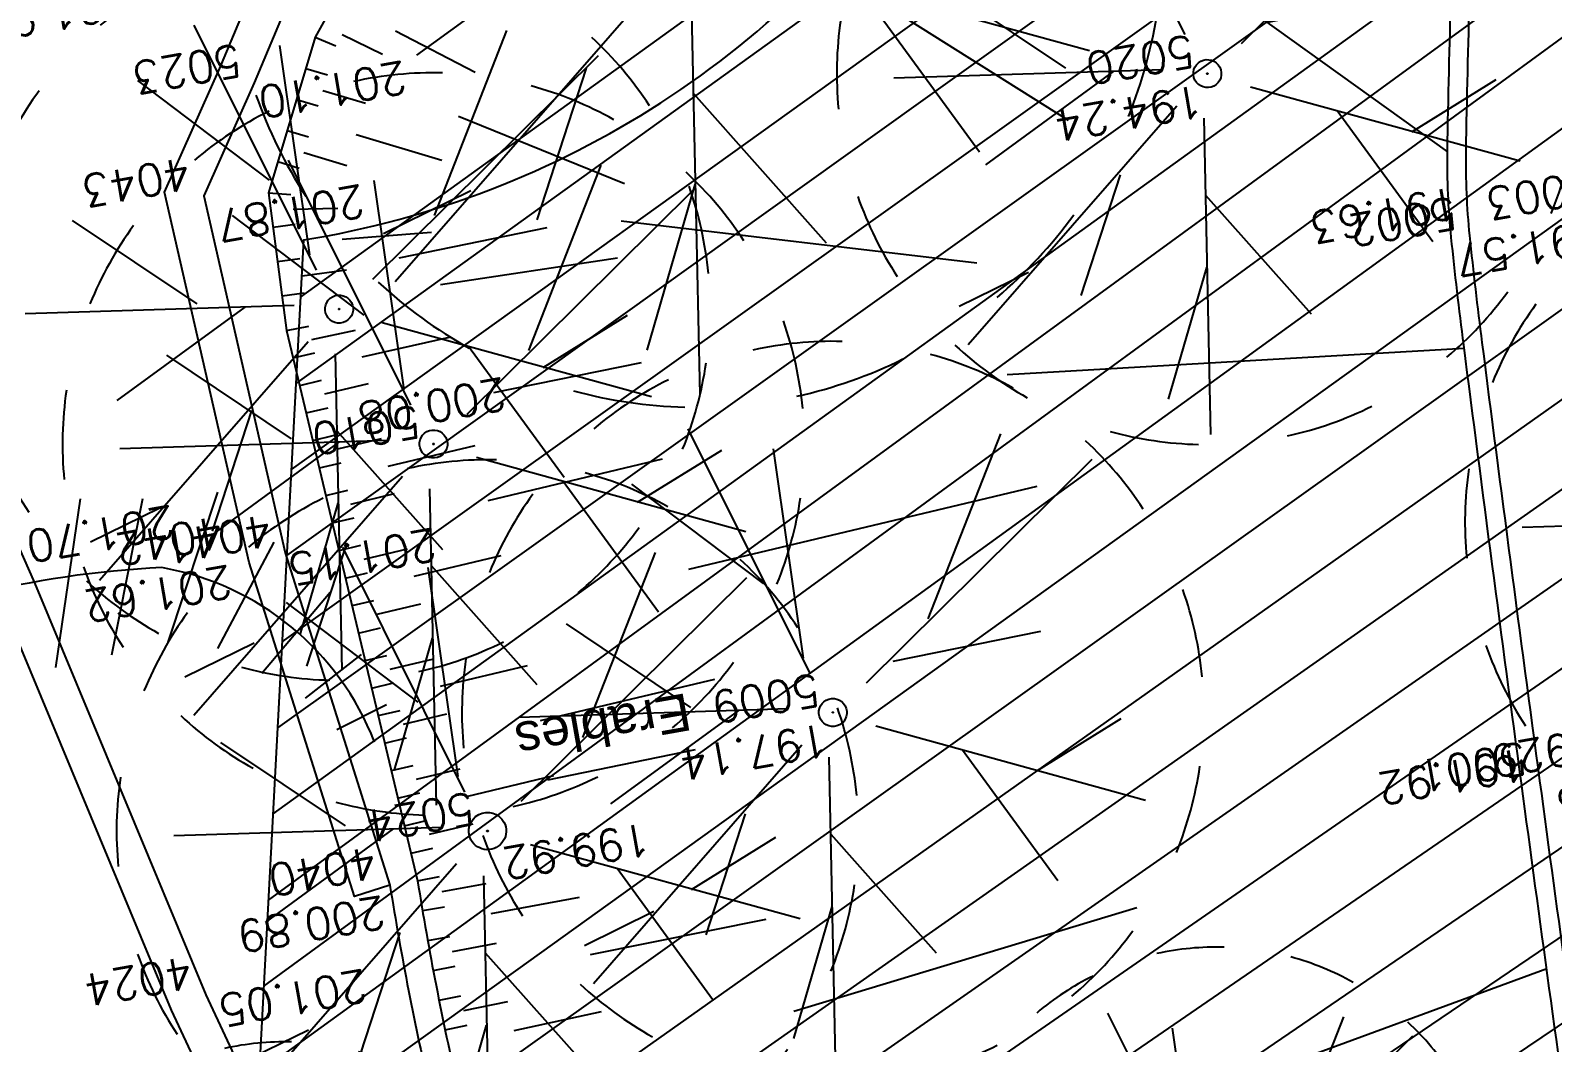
# Model space of a CAD drawing. Extents: x 0 to 613264, y -387505 to 675.
# Drawn here: x 471701 to 488015, y -287579 to -276737 of the extents above; entities that cross this region are included whole.
import ezdxf
from ezdxf.enums import TextEntityAlignment as Align
from ezdxf.lldxf.tags import DXFTag

# ---------------------------------------------------------------- set-up
doc = ezdxf.new("R2010")
doc.units = 0
for name, color, linetype in [('Fond topo - CLO_MUR', 252, 'Continuous'), ('Fond topo - ESPACE_BOISE', 252, 'Continuous'), ('Fond topo - TAL', 252, 'Continuous'), ('Fond topo - TAL_HAC', 252, 'Continuous'), ('Fond topo - VEG', 252, 'Continuous'), ('Fond topo - VEG_TXT_ESSENCE', 252, 'Continuous'), ('Fond topo - Z_500', 252, 'Continuous'), ('prlm-VRD', 2, 'Continuous'), ('SA - béton balayé', 252, 'Continuous'), ('SA - EBC', 252, 'Continuous')]:
    doc.layers.add(name, color=color, linetype=linetype)
for name, color, linetype, plot in [('Fond topo - N', 252, 'Continuous', False), ('Fond topo - NCACHE', 252, 'Continuous', False), ('Fond topo - ZCACHE', 252, 'Continuous', False)]:
    doc.layers.add(name, color=color, linetype=linetype, plot=plot)
doc.layers.add('Fond topo - P', color=252, linetype='Continuous', lineweight=50)
doc.layers.add('Fond topo - VOI', color=252, linetype='Continuous', lineweight=25)
doc.styles.add('2000_ARIAL', font='arial.ttf', dxfattribs={"height": 0.400000006})
doc.styles.add('SIMPLEX', font='simplex_.ttf', dxfattribs={"height": 1.25})
tags = doc.linetypes.add('L1', pattern=[1.0000000298023224, 0.6000000238418579, -0.4000000059604645]).pattern_tags.tags
tags[6:7] = [DXFTag(74, 4), DXFTag(75, 0), DXFTag(340, '0'), DXFTag(46, 0.0), DXFTag(50, 0.0), DXFTag(44, 0.0), DXFTag(45, 0.0)]
tags[4:5] = [DXFTag(74, 4), DXFTag(75, 0), DXFTag(340, '0'), DXFTag(46, 0.0), DXFTag(50, 0.0), DXFTag(44, 0.0), DXFTag(45, 0.0)]
tags = doc.linetypes.add('L16', pattern=[0.37500001490116125, 0.300000011920929, -0.07500000298023224]).pattern_tags.tags
tags[6:7] = [DXFTag(74, 4), DXFTag(75, 0), DXFTag(340, '0'), DXFTag(46, 0.0), DXFTag(50, 0.0), DXFTag(44, 0.0), DXFTag(45, 0.0)]
tags[4:5] = [DXFTag(74, 4), DXFTag(75, 0), DXFTag(340, '0'), DXFTag(46, 0.0), DXFTag(50, 0.0), DXFTag(44, 0.0), DXFTag(45, 0.0)]
tags = doc.linetypes.add('L8', pattern=[0.22500000894069674, 0.1500000059604645, -0.07500000298023224]).pattern_tags.tags
tags[6:7] = [DXFTag(74, 4), DXFTag(75, 0), DXFTag(340, '0'), DXFTag(46, 0.0), DXFTag(50, 0.0), DXFTag(44, 0.0), DXFTag(45, 0.0)]
tags[4:5] = [DXFTag(74, 4), DXFTag(75, 0), DXFTag(340, '0'), DXFTag(46, 0.0), DXFTag(50, 0.0), DXFTag(44, 0.0), DXFTag(45, 0.0)]

# ---------------------------------------------------------------- blocks, each defined once
blk = doc.blocks.new('PTOPO')
at = {"layer": 'Fond topo - NCACHE', "style": 'SIMPLEX'}
blk.add_attdef('MAT', text='', height=0.34, dxfattribs=at).set_placement((0.09999999986030161, -0.09999999962747097), align=Align.TOP_LEFT)
at = {"layer": 'Fond topo - ZCACHE', "style": 'SIMPLEX'}
blk.add_attdef('ALT', (0.09999999986030161, 0.09999999962747097), '', height=0.34, dxfattribs=at)
blk = doc.blocks.new('RESINEUX')
at = {"ltscale": 2}
for p, q in [((-0.134167203, -0.231132037), (-0.034170639, -0.301129632)), ((-0.144166859, -0.271130662), (-0.054169952, -0.341128257)), ((-0.154166515, -0.311129288), (-0.074169264, -0.3911265390000001)), ((-0.174165828, -0.341128257), (-0.124167546, -0.411125851)), ((-0.204164797, -0.36112757), (-0.174165828, -0.431125164)), ((-0.234163766, -0.381126882), (-0.22416411, -0.431125164)), ((-0.264162735, -0.3911265390000001), (-0.264162735, -0.431125164))]:
    blk.add_line(p, q, dxfattribs=at)
for centre, major_axis, ratio, start_param, end_param in [((-0.744748968, -0.046828497), (-0.4953887950000001, 0.4953887950000001), 0.9999999999996526, 3.509030027783859, 3.906773112117224), ((-0.265161906, -0.212133051), (-0.141416496, 0.141416496), 0.9999999999999891, 2.259520706035595, 3.289317319450373)]:
    blk.add_ellipse(centre, major_axis=major_axis, ratio=ratio, start_param=start_param, end_param=end_param, dxfattribs=at)
blk = doc.blocks.new('VEG12')
at = {"ltscale": 2}
for p, q in [((0.01815258799999997, 0.057406781), (0.100441039, 0.47293725)), ((0.05749608, 0.253444298), (0.145517598, 0.414706841)), ((0.037902722, 0.15845596), (-0.06593155700000003, 0.344147082)), ((-0.158788295, 0.086017079), (-0.245985314, 0.284587218)), ((0.04981112299999996, 0.033821695), (0.391570728, 0.285894318)), ((0.143890955, 0.107467204), (0.230033352, 0.253971609)), ((0.2917471699999999, 0.208620217), (0.392372872, 0.233301274)), ((-0.05229389700000003, 0.02983962500000001), (-0.383643778, 0.204631851)), ((-0.25001839, 0.135126714), (-0.3755999820000001, 0.091127132)), ((0.122915307, -0.02992704099999999), (0.317230371, 0.05540147100000001)), ((-0.05265807700000003, -0.029192154), (-0.412380265, -0.256628677)), ((0.057557527, -0.01766878999999999), (0.411943876, -0.08413611500000001)), ((-0.09359106700000003, -0.049762263), (-0.2956446150000001, -0.04653133200000001)), ((0.184132294, -0.04763066399999999), (0.323120213, -0.192805613)), ((0.01825986499999999, -0.057372749), (0.107637982, -0.4128258760000001)), ((0.02259491799999996, -0.07955337300000001), (0.001649748999999978, -0.36183712)), ((-0.151821475, -0.09483882200000002), (-0.2999525240000001, -0.315936062)), ((0.05371548199999998, -0.188497704), (0.197263789, -0.356749422))]:
    blk.add_line(p, q, dxfattribs=at)
for start, end in [(90, 103.8461539085843), (62.30769199853572, 76.15384597947835), (117.6923078993823, 131.5384619204946), (34.61538499867542, 48.46153799321151), (145.3846149358338, 159.2307690506909), (6.923076979206323, 20.76923090842763), (173.0769230068974, 186.9230769931026), (339.2307689837768, 353.0769230207937), (200.7692310571047, 214.6153850641662), (311.5384620067885, 325.3846150013246), (228.4615380795054, 242.3076921006177), (283.8461540205217, 297.6923080014643), (256.1538460914157, 270)]:
    blk.add_arc((0, 0), 0.496982058, start, end, dxfattribs=at)
blk = doc.blocks.new('VEG14')
at = {"ltscale": 2, "flags": 128}
for points in [[(0.5, 0, -1), (-0.5, 0, -1)], [(0.016, 0, -1), (-0.016, 0, -1)]]:
    blk.add_lwpolyline(points, format="xyb", close=True, dxfattribs=at)
blk = doc.blocks.new('VEG14A')
at = {"ltscale": 2, "flags": 128}
for points in [[(0.5, 0, -1), (-0.5, 0, -1)], [(0.016, 0, -1), (-0.016, 0, -1)]]:
    blk.add_lwpolyline(points, format="xyb", close=True, dxfattribs=at)
blk = doc.blocks.new('VEG12A')
at = {"ltscale": 2}
for p, q in [((0.01815258799999997, 0.057406781), (0.100441039, 0.47293725)), ((0.05749608, 0.253444298), (0.145517598, 0.414706841)), ((0.037902722, 0.15845596), (-0.06593155700000003, 0.344147082)), ((0.04981112299999996, 0.033821695), (0.391570728, 0.285894318)), ((-0.158788295, 0.086017079), (-0.245985314, 0.284587218)), ((0.143890955, 0.107467204), (0.230033352, 0.253971609)), ((0.2917471699999999, 0.208620217), (0.392372872, 0.233301274)), ((-0.05229389700000003, 0.02983962500000001), (-0.383643778, 0.204631851)), ((-0.25001839, 0.135126714), (-0.3755999820000001, 0.091127132)), ((0.122915307, -0.02992704099999999), (0.317230371, 0.05540147100000001)), ((0.057557527, -0.01766878999999999), (0.411943876, -0.08413611500000001)), ((-0.05265807700000003, -0.029192154), (-0.412380265, -0.256628677)), ((-0.09359106700000003, -0.049762263), (-0.2956446150000001, -0.04653133200000001)), ((0.01825986499999999, -0.057372749), (0.107637982, -0.4128258760000001)), ((0.184132294, -0.04763066399999999), (0.323120213, -0.192805613)), ((0.02259491799999996, -0.07955337300000001), (0.001649748999999978, -0.36183712)), ((-0.151821475, -0.09483882200000002), (-0.2999525240000001, -0.315936062)), ((0.05371548199999998, -0.188497704), (0.197263789, -0.356749422))]:
    blk.add_line(p, q, dxfattribs=at)
for start, end in [(90, 103.8461539085843), (62.30769199853572, 76.15384597947835), (117.6923078993823, 131.5384619204946), (34.61538499867542, 48.46153799321151), (145.3846149358338, 159.2307690506909), (6.923076979206323, 20.76923090842763), (173.0769230068974, 186.9230769931026), (339.2307689837768, 353.0769230207937), (200.7692310571047, 214.6153850641662), (311.5384620067885, 325.3846150013246), (228.4615380795054, 242.3076921006177), (283.8461540205217, 297.6923080014643), (256.1538460914157, 270)]:
    blk.add_arc((0, 0), 0.496982058, start, end, dxfattribs=at)
blk = doc.blocks.new('A$C1F970F0F')
at = {"layer": 'SA - béton balayé'}
h = blk.add_hatch(dxfattribs=at)
h.set_pattern_fill('BETON_BALAYE', color=256, scale=49.99999999999999, angle=-10.72360141139323, style=0, pattern_type=2)
h.set_pattern_definition([(349.2763985886067, (-277130161.1279894, -473864756.7787022), (117.3825536141096, 28.65896207176165), [749.9999999999999, -99.99999999999999, 250, -49.99999999999999]), (349.2763985886067, (-277130091.1375459, -473864744.5890418), (-36.75306622226226, 74.64222748057564), [150, -16.5, 299.9999999999999, -37.49999999999999]), (349.2763985886067, (-277130128.6565508, -473864719.6726964), (261.6928111209335, -15.46358973923611), [399.9999999999999, -69.99999999999999, 200, -49.99999999999999])])
edge = h.paths.add_edge_path()
edge.add_line((-3029.358420432381, 2725.663300409979), (-3176.503412120477, 2699.68824411886))
edge.add_line((-3176.503412120477, 2699.68824411886), (-3197.938926788104, 2817.762816654752))
edge.add_line((-3197.938926788104, 2817.762816654752), (-2585.414526747907, 2927.205998263748))
edge.add_line((-2585.414526747906, 2927.205998263748), (-2578.826355698741, 2888.03185968563))
edge.add_line((-2578.826355698741, 2888.03185968563), (-1904.134724859205, 2936.930201529326))
edge.add_line((-1904.134724859205, 2936.930201529326), (-556.7846852388789, 3176.476094804919))
edge.add_arc((-574.2892230096678, 3274.932131851878), 100.0000003678063, 280.0812987824421, 378.0302388281741)
edge.add_arc((1605.009413828708, 4000.887508871435), 2197.033974330638, 193.9407361550014, 198.4415558139132, ccw=False)
edge.add_line((-527.3118890800722, 3471.582166447442), (-688.4548001430187, 4457.417421807394))
edge.add_arc((-1789.293175567613, 4303.567778650573), 1111.537152553589, 7.955943186170549, 45.96465422619263)
edge.add_arc((19.33927830369248, 6251.945001042874), 1547.302139566071, 192.879059078743, 227.9674271135737, ccw=False)
edge.add_line((-1489.03695480859, 5907.060889278498), (-1560.044395075191, 6307.792480241876))
edge.add_line((-1560.044395075191, 6307.792480241875), (-1284.318385454477, 6356.528171834126))
edge.add_line((-1284.318385454477, 6356.528171834125), (-1215.319194815332, 5966.159823136683))
edge.add_arc((19.3392790080029, 6251.94500138343), 1267.302140410601, 193.0326782619799, 228.1653141634967)
edge.add_arc((-1789.293174348239, 4303.567779083163), 1391.537151259583, 7.955943178051314, 46.18746477798038, ccw=False)
edge.add_line((-411.1498586048565, 4496.172671736105), (-275.2797675438888, 3639.964293068523))
edge.add_arc((3153.449018752114, 4499.098145884332), 3534.726590138055, 194.066934089328, 205.9179933813439)
edge.add_arc((1360.60453142281, 3627.843744498979), 1541.393806160593, 205.917993299705, 223.4935397732298)
edge.add_arc((5328.644473156121, 7392.522830198402), 7011.142392459067, 223.4935397712739, 227.6166324867172)
edge.add_line((602.5175779411827, 2213.735113210599), (898.3231051051232, 2004.633868360899))
edge.add_line((898.3231051051231, 2004.633868360899), (847.6940603821262, 1728.843869632567))
edge.add_arc((1998.283496401869, 4025.384621252822), 2568.648569604794, 204.8031901930446, 243.3886814322684, ccw=False)
edge.add_arc((-512.7503180231788, 2859.286821588871), 199.9999996293523, 26.27723080957601, 100.08129874951)
edge.add_line((-547.7593932520969, 3056.198894580915), (-1889.254979973833, 2817.69386697183))
edge.add_line((-1889.254979973833, 2817.69386697183), (-1913.538162964921, 2815.933940840666))
edge.add_line((-1913.538162964921, 2815.933940840666), (-2036.659527240996, 1231.702232686619))
edge.add_line((-2036.659527240996, 1231.702232686619), (-2036.482519291774, 133.7400379066587))
edge.add_arc((-1936.482520511362, 133.7561594007732), 100.0000000799253, 180.0092369357546, 270.0092369145096)
edge.add_line((-1936.466399054336, 33.7561606747783), (-1436.448871649034, 33.83677102289278))
edge.add_line((-1436.448871649034, 33.83677102289275), (-1436.428442326689, -86.1632271734652))
edge.add_line((-1436.42844232669, -86.1632271734652), (-1936.447053287466, -86.24383772407744))
edge.add_arc((-1936.482520706155, 133.7561592480878), 219.9999998311147, 180.0092368832574, 270.00923697005237, ccw=False)
edge.add_line((-2156.482517686297, 133.7206921626651), (-2156.660235340263, 1236.084975973609))
edge.add_line((-2156.660235340263, 1236.084975973609), (-2034.581792946551, 2807.161291871891))
edge.add_line((-2034.581792946552, 2807.16129187189), (-3029.358420432381, 2725.663300409979))
at = {"layer": 'SA - EBC'}
h = blk.add_hatch(dxfattribs=at)
h.set_pattern_fill('_USER', color=256, scale=74.99999999999999, angle=-325.7236014113932, style=0, pattern_type=0)
h.set_pattern_definition([(34.27639858860678, (-277130161.1279894, -473864756.7787022), (-42.238928459823, 61.97477650275113), [])])
edge = h.paths.add_edge_path()
edge.add_line((5801.470568619522, -3162.013069131843), (4083.559282644929, -3271.123614088357))
edge.add_line((4083.559282644929, -3271.123614088356), (4014.481307725509, -3717.332461968055))
edge.add_line((4014.48130772551, -3717.332461968055), (3135.517961824245, -3810.19300101904))
edge.add_line((3135.517961824245, -3810.19300101904), (2274.245008604417, -3693.648081323564))
edge.add_line((2274.245008604417, -3693.648081323564), (1554.636776175834, -3420.099318784944))
edge.add_arc((2508.775769578408, -2315.674454232369), 1459.498372788833, 157.1868533427094, 229.1754823893534, ccw=False)
edge.add_arc((1966.013830892235, -2087.371785851423), 870.6752834691503, 94.3015183869224, 157.1868533106914, ccw=False)
edge.add_line((1900.708697991695, -1219.149067345796), (2859.239020416566, -1223.495634912559))
edge.add_arc((3100.860739749298, 1265.329539486049), 2500.526305395239, 264.4549516394795, 302.9422754293212)
edge.add_arc((4209.331858878893, -445.3369775435177), 462.1229708170858, 302.9422754305585, 376.8336969250394)
edge.add_arc((2214.122706379954, -1049.006753214115), 2546.655714682971, 16.8336969158998, 38.14703645440247)
edge.add_arc((3041.32627014761, -399.2990096244524), 1494.806919462396, 38.14703657403813, 72.97328584086019)
edge.add_line((3479.031970107599, 1029.988031775616), (2182.437305702805, 1414.38613606858))
edge.add_line((2182.437305702805, 1414.38613606858), (1056.590900019184, 1822.819186472099))
edge.add_arc((1766.412018482452, 3779.442320525911), 2081.398594438606, 212.7495497786225, 250.0603089288685, ccw=False)
edge.add_line((15.86575126143373, 2653.472571668582), (-104.0907319930869, 3091.26353710603))
edge.add_line((-104.0907319930869, 3091.26353710603), (-169.6986146466322, 3639.54836895815))
edge.add_line((-169.6986146466322, 3639.548368958149), (-35.58090533515337, 6158.014854826562))
edge.add_arc((-194.3533792400212, 7143.826589584332), 998.5156357593988, 279.1493507374978, 373.962283499627)
edge.add_arc((2392.201579171132, 7786.918955579627), 1666.786287877102, 172.6269749467245, 193.9622835974407, ccw=False)
edge.add_arc((-45.50651600643437, 8102.354993671941), 791.2455775503726, -7.373025019439765, 16.43829965925021)
edge.add_line((713.3969204091394, 8326.263765657093), (486.7428317772967, 9142.81155059313))
edge.add_line((486.7428317772967, 9142.811550593131), (1338.845530021721, 9564.23852196786))
edge.add_line((1338.845530021721, 9564.23852196786), (1632.623584095551, 8945.24637913095))
edge.add_line((1632.623584095551, 8945.246379130947), (1394.029444699765, 8829.874494032001))
edge.add_line((1394.029444699765, 8829.874494032001), (1731.997733793977, 8131.230781666551))
edge.add_arc((1233.216649704336, 7889.945865525577), 554.0766919865823, -19.640967550384175, 25.815335324856676, ccw=False)
edge.add_line((1755.055695752756, 7703.706797235046), (1558.214479468655, 6807.520788570679))
edge.add_line((1558.214479468655, 6807.52078857068), (1570.021725572625, 6609.158708993335))
edge.add_line((1570.021725572625, 6609.158708993335), (1852.913141606868, 5734.125706863067))
edge.add_line((1852.913141606869, 5734.125706863067), (2726.748207475315, 4020.986816292172))
edge.add_line((2726.748207475315, 4020.986816292172), (3802.352916265851, 4004.947770972833))
edge.add_arc((8355.58168857983, 5950.706307988518), 4951.552134169374, 203.138762427905, 230.8301436200186)
edge.add_arc((13583.66465597079, 12367.85935474512), 13228.79229856088, 230.8301435441083, 233.1638398044412)
edge.add_line((5652.622255943647, 1780.153648245416), (4998.697813068342, 1820.441475819727))
edge.add_line((4998.697813068342, 1820.441475819727), (4863.841220233488, 767.0816613875431))
edge.add_line((4863.841220233488, 767.0816613875434), (5595.355488733695, 631.185878681516))
edge.add_line((5595.355488733695, 631.1858786815158), (5852.747939948536, -2020.707044821664))
edge.add_line((5852.747939948536, -2020.707044821665), (5881.394298709887, -2966.563612924887))
edge.add_line((5881.394298709887, -2966.563612924887), (5801.470568619523, -3162.013069131842))
at = {"layer": 'Fond topo - CLO_MUR', "ltscale": 2, "flags": 128}
for points in [[(519.1394249430053, 7870.65566873581), (719.2318304536994, 7574.472732733214), (822.4824991698953, 7421.637915772496), (500.4160095933172, 7239.963820554039), (384.3169772687958, 7074.850401696899), (188.4308500548716, 6810.802551008756), (0.5798629199462084, 6539.066643808767), (-88.58026027055757, 6326.214509946725), (-142.7078490926474, 6205.097443695904), (-55.41878287176155, 5822.905741660599), (56.86273404000667, 5466.869533712125), (18.71478529120554, 5454.838988762215), (-94.05395660041108, 5812.420150183839), (-184.6789873738051, 6209.218240743221), (-125.2918926080458, 6342.104091646322), (-34.69961089330423, 6558.375220360288), (155.9076240411105, 6834.098178715247), (351.8887674293962, 7098.274107906256), (474.2308859751139, 7272.26630274395), (763.6296702608437, 7435.512911793719), (685.2580226707453, 7551.52103603315), (485.1656171253927, 7847.703971852735)], [(-688.20508743189, 5850.138352108768), (-691.4535677911376, 5890.006226114148), (-379.5816348449639, 5915.417910477425), (-323.9772998255364, 5790.54464333697), (-140.5935424261472, 5349.27891640096), (-94.7991120469784, 5251.662534762557), (-10.20946892287373, 5105.797471281964), (-44.81196145344734, 5085.730894297443)]]:
    blk.add_lwpolyline(points, dxfattribs=at)
at = {"layer": 'Fond topo - CLO_MUR', "linetype": 'L16', "ltscale": 2, "flags": 128}
blk.add_lwpolyline([(-44.81196145344734, 5085.730894297443), (-130.273811009218, 5233.099976792846), (-177.1870564085223, 5333.101248500644), (-360.7222042432363, 5774.731257656324), (-404.5901758065577, 5873.247622005242), (-688.2050875233956, 5850.138352126098)], dxfattribs=at)
at = {"layer": 'Fond topo - ESPACE_BOISE', "linetype": 'L1', "ltscale": 2, "flags": 128}
blk.add_lwpolyline([(5801.470568619522, -3162.013069131843), (4083.559282644929, -3271.123614088356), (4014.48130772551, -3717.332461968055), (3135.517961824245, -3810.19300101904), (2274.245008604417, -3693.648081323564), (1554.636776175834, -3420.099318784944, -0.3248648439675891), (1163.447808694293, -1749.787382690587, -0.2814891279475962), (1900.708697991695, -1219.149067345796), (2859.239020416566, -1223.495634912559, 0.1695292870025676), (4460.631470672048, -833.159289007697, 0.3340686001642133), (4651.652558133293, -311.5085830883972, 0.09326601102169153), (4216.884593398947, 524.0158635944096, 0.153138720952933), (3479.031970107599, 1029.988031775616), (2182.437305702805, 1414.38613606858), (1056.590900019184, 1822.819186472099, -0.1642525569996709), (15.86575126143373, 2653.472571668582), (-104.0907319930869, 3091.26353710603), (-169.6986146466322, 3639.548368958149), (-35.58090533515337, 6158.014854826562, 0.4390366150430304), (774.660880078399, 7384.751557306568, -0.09336270405047195), (739.1967976091219, 8000.81547627212, 0.104271961321091), (713.3969204091394, 8326.263765657093), (486.7428317772967, 9142.811550593131), (1338.845530021721, 9564.23852196786), (1632.623584095551, 8945.246379130947), (1394.029444699765, 8829.874494032001), (1731.997733793977, 8131.23078166655, -0.2009829630843761), (1755.055695752756, 7703.706797235046), (1558.214479468655, 6807.52078857068), (1570.021725572625, 6609.158708993335), (1852.913141606869, 5734.125706863067), (2726.748207475315, 4020.986816292172), (3802.352916265851, 4004.947770972833, 0.121417881002313), (5228.074839294609, 2111.882341611708, 0.01018302282179253), (5652.622255943647, 1780.153648245416), (4998.697813068342, 1820.441475819727), (4863.841220233488, 767.0816613875434), (5595.355488733695, 631.1858786815158), (5852.747939948536, -2020.707044821665), (5881.394298709887, -2966.563612924887)], format="xyb", close=True, dxfattribs=at)
at = {"layer": 'Fond topo - TAL', "ltscale": 2, "flags": 128}
blk.add_lwpolyline([(154.5266645080367, 6696.18938446092), (-23.15330993292173, 6375.071069854245), (-73.29631093279454, 6208.62959467591), (-53.8234796356885, 6061.146759386321), (86.4888479495869, 5471.591119861134, 0.01722442098464425), (129.97991843764, 5248.447707122207, 0.04305158201332675), (156.6962692329145, 5165.89328581306, 0.001177569187106519), (288.7262051695561, 4854.818806213309, 0.002427729877448871), (353.7652923847066, 4704.601868587385, 0.001967021161989692), (549.0907941365347, 4264.129026357991, 0.009053492578674051), (593.1904405228829, 4170.316842733927, 0.02150890567281686), (636.5964601363955, 4090.965983886839, 0.003755858169683042), (915.1790338134194, 3637.676007459706, 0.006031040945216099), (1083.48216712083, 3375.471667268685, 0.00802460262229775), (1215.230051965082, 3182.380892527764, 0.04845863212810597), (1353.845161281849, 3021.647899063959, 0.03430654887041581), (1587.218203759953, 2827.571393603016, 0.02760387584933579), (1841.004476506138, 2664.922660125497, 0.04574181501611826), (2003.903305584298, 2591.524969362378, 0.003041655342484329), (2128.066175749572, 2549.574265137623, 0.0008412878209468677), (2579.291929444297, 2401.013402857036, 0.002454288222013147), (2685.599562577863, 2366.787815405855, 0.01966671475607495), (2978.214498647599, 2337.569878244019)], format="xyb", dxfattribs=at)
at = {"layer": 'Fond topo - TAL', "linetype": 'L8', "ltscale": 2, "flags": 128}
blk.add_lwpolyline([(3095.782607199828, 2385.585303046955, 0.2025701717713174), (3062.928562418754, 2428.211306367457, -0.007879161599459306), (2857.803467410294, 2566.268508164295, -0.01612499363821745), (2760.575440600426, 2638.720483728613, -0.005612050926987784), (2357.461271401177, 2967.296817088869, -0.02310981944406066), (2262.98048469697, 3053.793995152751, -0.02656853736084773), (2121.606081146174, 3211.721960668646, -0.03868213141289542), (2038.45437682572, 3333.343527862226, -0.007175392863421301), (1963.013500548578, 3468.842593592141, -0.004924543901637316), (1858.109154729277, 3668.478834636397, -0.003633774980151405), (1725.411288200116, 3931.858539373142, -0.005756497948632509), (1644.66149301996, 4099.913051201009, -0.02086462232268653), (1548.002817935727, 4331.961080216465, -0.01528835115206335), (1439.664852180741, 4656.282704507437, -0.00998661920293276), (1370.416238611539, 4904.713335883505, -0.02421681069612429), (1348.592634374304, 5010.498408480193, -0.004068535753421325), (1329.870118341899, 5137.04332846393, -0.00117186381131355), (1269.618313142295, 5576.012034803227, -0.001529534022618814), (1207.758708859682, 6045.509424564135, -0.006277708336209411), (1194.419927550409, 6160.595131915282, -0.0295487888980973), (1190.357233869101, 6253.392064706427, -0.007897956095757505), (1200.907519814881, 6592.264625065231, -0.009534636861174617), (1219.619672052993, 6875.423149991743, -0.02633710465156826), (1230.412077270945, 6953.292803315764)], format="xyb", dxfattribs=at)
at = {"layer": 'Fond topo - TAL_HAC', "ltscale": 2}
for p, q in [((458.8410761559865, 6490.800912072081), (783.8148709905385, 6286.232994940066)), ((904.9863152631299, 6457.070990815752), (1190.394101174988, 6252.549969324466)), ((62.92265138511061, 6382.05923008136), (148.1277594058666, 6337.831528728492)), ((-23.15330993292173, 6375.071069854245), (-1.038523630255213, 6365.747110026049)), ((5.807269137422736, 6377.979280221974), (48.9828292278803, 6357.006178124256)), ((-33.1819101624294, 6341.782774937916), (-10.20209589822912, 6334.85975968794)), ((-15.21639601298307, 6318.215612229775), (30.74323241836441, 6304.36958184299)), ((-43.21051030043145, 6308.494480004258), (-20.23069615061331, 6301.571464775942)), ((130.3808242689149, 6290.610377527964), (308.2753660659496, 6218.377891895364)), ((-53.2391104904209, 6275.206184796082), (-30.25929628861536, 6268.283169842285)), ((20.71463228036259, 6271.081286909332), (112.6338890917573, 6243.389226240264)), ((-35.27359645535671, 6251.639022109604), (10.68603203352563, 6237.792991901497)), ((-63.26771074280509, 6241.917889884086), (-40.28789647860481, 6234.99487463411)), ((-73.29631093279454, 6208.62959467591), (-49.37436201076275, 6206.695593003414)), ((-47.0044833623474, 6190.798021372979), (0.9801526799103613, 6192.012396054653)), ((-68.42810309118863, 6171.758885945018), (-44.63460446160366, 6174.900450073909)), ((304.5491440412031, 6178.540129288936), (685.8758434834468, 6133.307969327733)), ((5.617428579736952, 6158.944955557829), (101.3233810617444, 6166.452995676701)), ((-63.55989528424129, 6134.888177031115), (-39.76639665465632, 6138.029741160006)), ((110.9665812714221, 6110.091707098083), (300.8229219713917, 6138.702367070192)), ((-37.33229277960641, 6119.594386803225), (10.25470434785257, 6125.877514991162)), ((-58.69168747729418, 6098.017468117212), (-34.89818884770898, 6101.159032246102)), ((-53.8234796356885, 6061.146759386321), (-30.22188369888249, 6065.501603582884)), ((-26.84093985867457, 6051.363648745803), (20.12390422923409, 6061.278456643893)), ((26.94153360855648, 6032.700455571299), (120.6097814582233, 6053.730418523796)), ((-46.807863223185, 6031.668977441682), (-23.45999609264368, 6037.225694017557)), ((718.2579170474125, 6013.859224773829), (1208.19407351293, 6042.205126968262)), ((-39.79224691951686, 6002.191195422866), (-16.4443796801404, 6007.747912072918)), ((-12.93657156019117, 5993.009020832579), (33.75916278685008, 6004.122454062838)), ((-32.77663048413683, 5972.713413473894), (-9.42876328496618, 5978.270130036773)), ((-25.76101408896261, 5943.235631437749), (-2.413146958421294, 5948.792348013624)), ((1.094661190639044, 5934.053457052136), (47.7903956174041, 5945.166890077722)), ((54.80601192107247, 5915.689108058906), (148.1974806602202, 5937.915974131739)), ((162.2287134685853, 5878.960410529976), (349.0116506896923, 5923.414142819136)), ((-18.74539778529424, 5913.757849418934), (4.602469454081984, 5919.314566068986)), ((-11.72978137279097, 5884.280067474294), (11.61808575775035, 5889.83678405017)), ((377.0741161913527, 5805.503015258249), (750.6399907548716, 5894.41048047711)), ((15.12589405585163, 5875.097893250031), (61.82162836823431, 5886.211326297278)), ((-4.714164954740454, 5854.802285433817), (18.63370215292457, 5860.359002014025)), ((2.301451348927912, 5825.324503415001), (25.64931858830437, 5830.881220065053)), ((29.15712677202328, 5816.142329286577), (75.8528610899532, 5827.255762237985)), ((82.86847750245659, 5797.777980293346), (176.2599461847569, 5820.00484656652)), ((9.317067704584133, 5795.846721670703), (32.66493489197251, 5801.403438046237)), ((16.33268409975813, 5766.368939634558), (39.68055133913458, 5771.925656284609)), ((43.18835949374215, 5757.186765227283), (89.88409386297224, 5768.300198074189)), ((23.34830053513792, 5736.891157685587), (46.69616760814426, 5742.447874082783)), ((30.36391683880629, 5707.413375666771), (53.71178407818263, 5712.970092316823)), ((57.21959220991403, 5698.231201263828), (103.9153264654492, 5709.344634511417)), ((110.9309429923348, 5679.866852545116), (204.3224115658002, 5702.093718744113)), ((37.3795332339804, 5677.935593630626), (60.72740047335674, 5683.492310280678)), ((218.3536443166304, 5643.13815496367), (405.1365815897252, 5687.591887527348)), ((44.39514968114224, 5648.457811868999), (67.74301677702499, 5654.014528261862)), ((71.25082504046793, 5639.275637278712), (117.9465592960033, 5650.389070526299)), ((51.41076598481061, 5618.980029850183), (74.75863322418695, 5624.536746500235)), ((58.42638242019041, 5589.502247901211), (81.77424960757924, 5595.058964276746)), ((85.28205775663957, 5580.320073315257), (131.9777921265573, 5591.433506541183)), ((138.9934084302256, 5561.955724522368), (232.384877090337, 5584.182591178896)), ((65.44199881536463, 5560.024465865066), (88.78986596323512, 5565.581182532447)), ((72.45761511903288, 5530.546683846251), (95.80548235840934, 5536.103400496302)), ((99.31329053034631, 5521.364509530482), (146.0090248205402, 5532.477942961082)), ((79.47323155441268, 5501.068901897279), (102.8210986620776, 5506.625618477487)), ((86.4888479495869, 5471.591119861134), (110.0300463299978, 5476.261449424386)), ((112.7258738626717, 5459.904774426053), (159.9342556737687, 5468.586288519753)), ((165.515510370569, 5436.614977322712), (259.9254826768531, 5454.01489452855)), ((91.75913160844016, 5439.537763272991), (115.4217014008927, 5443.548099331884)), ((489.684097697659, 5331.850358003123), (857.2844853554809, 5442.872675292631)), ((271.8588567963507, 5392.718814545032), (460.1371736312723, 5430.338960738067)), ((97.34460983075269, 5407.537825906906), (120.9665663525634, 5411.780840354724)), ((123.8951816402728, 5395.925264423827), (171.0967649529871, 5404.643666147332)), ((103.2447414698967, 5375.594406954648), (126.8237969002461, 5380.069688972119)), ((936.7013024861053, 5245.471079888873), (1296.861425616757, 5377.530449292046)), ((109.4589552719068, 5343.710600788252), (132.9928257818963, 5348.417716714605)), ((136.232940592374, 5332.622852909006), (183.2537866362225, 5342.268579858452)), ((189.944948048403, 5311.206713798932), (283.7922309331773, 5331.422734653021)), ((115.9866492710186, 5311.889494894371), (139.4730554257281, 5316.827989099074))]:
    blk.add_line(p, q, dxfattribs=at)
at = {"layer": 'Fond topo - VOI', "linetype": 'L16', "ltscale": 2, "flags": 128}
blk.add_lwpolyline([(56.86273404000667, 5466.869533712125, 0.01722442130375293), (100.7490957892572, 5241.697965665058, 0.04305158241120926), (129.0531697791089, 5154.237426918125, 0.001177569187763674), (261.1383144067263, 4843.032870582231, 0.002427729493112618), (326.2931529755457, 4692.548588717941, 0.001967020956825959), (521.7143402869494, 4251.859969264527, 0.009053493585175633), (566.2761374997808, 4157.064661844938, 0.02150890483590385), (610.9202550321957, 4075.450427662592, 0.003755857879048691), (889.7388132796558, 3621.776473779397, 0.006031040761159129), (1058.432869866898, 3358.963102764782, 0.008024603406108846), (1190.723453779874, 3165.076943838002, 0.04845863152505209), (1333.12735334017, 2999.950607903149, 0.03430654925623074), (1569.661950786684, 2803.244906391133, 0.02760387630777388), (1826.234968976132, 2638.810179415927, 0.04574181495738096), (1994.127830099467, 2563.162316615725, 0.003041655411540011), (2118.636492087664, 2521.094780365128, 0.0008412879643141841), (2569.95813666258, 2372.502347187572, 0.002454288050361413), (2676.546111865867, 2338.186503763289, 0.001190149676915431), (2896.85720450872, 2269.025802803667, 0.2729859319538775), (3085.813253685456, 2299.397294490318, 0.5229621065076793), (3073.34446760256, 2445.294900231599, -0.00786055030879591), (2869.230622651343, 2582.682530549924, -0.01612499385767952), (2773.036716856073, 2654.363904177509, -0.005612051181520921), (2370.270541471567, 2982.65658904875, -0.02310981858493283), (2277.152658593871, 3067.906028562828, -0.02656853706870258), (2137.194908309708, 3224.251464528256, -0.03868213082134395), (2055.787146643901, 3343.322260046691, -0.007175393436975411), (1980.62549295001, 3478.319814973278, -0.004924544095459816), (1875.904400606205, 3677.607318775999, -0.003633774744343019), (1743.337332500545, 3940.727413854674, -0.005756498423518589), (1662.78697956522, 4108.366851243539, -0.02086462172059421), (1566.769855111369, 4338.874712779702, -0.01528835093536459), (1458.819309716361, 4662.036551636573, -0.009986619233383176), (1389.785193736479, 4909.697668854853, -0.02421681082814337), (1368.352793964908, 5013.586465003814, -0.004068535890819898), (1349.677914238661, 5139.809412170728, -0.001171863945288602), (1289.438857186837, 5578.685241930464, -0.00152953393264567), (1227.595236878256, 6048.061317698067, -0.006277708744472327), (1214.314274635904, 6162.648167620609, -0.02954878833963652), (1210.354884519365, 6253.085519557625, -0.007897955815137008), (1220.885509931378, 6591.326589082498, -0.009534637172886556), (1239.547369758186, 6873.72407204614, -0.03049426633253396), (1252.434107135826, 6961.345490526273, -0.01959706265007154), (1271.710791750347, 7038.058871881049, -0.007385007286054106), (1333.748061266518, 7238.506499872628, -0.00703834365838784), (1410.346328429002, 7462.873897527673, -0.02475780953821647), (1436.145647660488, 7525.181389840833, -0.03116737178628414), (1471.634894757119, 7589.471303993479, 0.01624541013141497), (1543.319578909271, 7710.6426178109, 0.01140558707328078), (1607.813491966961, 7834.851061375523, 0.007490832612850338), (1698.790012244002, 8027.532514171119, 0.04894958720658051), (1711.858641002832, 8065.895651161012, 0.0172000170103988), (1734.285776140107, 8178.786629708202)], format="xyb", dxfattribs=at)
at = {"layer": 'Fond topo - P', "ltscale": 2}
ref = blk.add_blockref('PTOPO', (-394.1574578862151, 6368.035730590207), dxfattribs=dict(at, xscale=99.99999999999994, yscale=99.99999999999994, zscale=99.99999999999994, rotation=190.0656205306617))
ref.add_attrib('MAT', '4044', dxfattribs={"layer": 'Fond topo - N', "color": 0, "ltscale": 2, "height": 33.99999999999999, "rotation": 190.0656204987762, "style": 'SIMPLEX'}).set_placement((-405.7512997527731, 6376.134053157554), align=Align.TOP_LEFT)
ref.add_attrib('ALT', '201.93', (-224.9862375210857, 6430.767521164154), dxfattribs={"layer": 'Fond topo - Z_500', "color": 0, "ltscale": 2, "height": 33.99999999999999, "rotation": 190.0656204987762, "style": 'SIMPLEX'})
ref = blk.add_blockref('PTOPO', (-88.58026027055757, 6326.214509946725), dxfattribs=dict(at, xscale=99.99999999999994, yscale=99.99999999999994, zscale=99.99999999999994, rotation=190.0656205306617))
ref.add_attrib('MAT', '5023', dxfattribs={"layer": 'Fond topo - N', "color": 0, "ltscale": 2, "height": 33.99999999999999, "rotation": 190.0656204987762, "style": 'SIMPLEX'}).set_placement((-100.1741021197865, 6334.312832605578), align=Align.TOP_LEFT)
ref.add_attrib('ALT', '201.10', (71.56795938162759, 6349.508019893882), dxfattribs={"layer": 'Fond topo - Z_500', "color": 0, "ltscale": 2, "height": 33.99999999999999, "rotation": 190.0656204987762, "style": 'SIMPLEX'})
ref = blk.add_blockref('PTOPO', (932.9460435267113, 6336.154816744514), dxfattribs=dict(at, xscale=99.99999999999994, yscale=99.99999999999994, zscale=99.99999999999994, rotation=190.0656205306617))
ref.add_attrib('MAT', '5020', dxfattribs={"layer": 'Fond topo - N', "color": 0, "ltscale": 2, "height": 33.99999999999999, "rotation": 190.0656204987762, "style": 'SIMPLEX'}).set_placement((921.3522016774823, 6344.253139403368), align=Align.TOP_LEFT)
ref.add_attrib('ALT', '194.24', (924.8477207633553, 6324.560974843985), dxfattribs={"layer": 'Fond topo - Z_500', "color": 0, "ltscale": 2, "height": 33.99999999999999, "rotation": 190.0656204987762, "style": 'SIMPLEX'})
ref = blk.add_blockref('PTOPO', (-142.7078490926474, 6205.097443695904), dxfattribs=dict(at, xscale=99.99999999999994, yscale=99.99999999999994, zscale=99.99999999999994, rotation=190.0656205306617))
ref.add_attrib('MAT', '4043', dxfattribs={"layer": 'Fond topo - N', "color": 0, "ltscale": 2, "height": 33.99999999999999, "rotation": 190.0656204987762, "style": 'SIMPLEX'}).set_placement((-154.3016909245471, 6213.195766446263), align=Align.TOP_LEFT)
ref.add_attrib('ALT', '201.87', (26.39912036133001, 6217.187222270823), dxfattribs={"layer": 'Fond topo - Z_500', "color": 0, "ltscale": 2, "height": 33.99999999999999, "rotation": 190.0656204987762, "style": 'SIMPLEX'})
ref = blk.add_blockref('PTOPO', (1362.246532409173, 6191.474222837789), dxfattribs=dict(at, xscale=99.99999999999994, yscale=99.99999999999994, zscale=99.99999999999994, rotation=190.0656205306617))
ref.add_attrib('MAT', '5003', dxfattribs={"layer": 'Fond topo - N', "color": 0, "ltscale": 2, "height": 33.99999999999999, "rotation": 190.0656204987762, "style": 'SIMPLEX'}).set_placement((1350.652690559944, 6199.572545496642), align=Align.TOP_LEFT)
ref.add_attrib('ALT', '191.57', (1354.148209668693, 6179.880380932927), dxfattribs={"layer": 'Fond topo - Z_500', "color": 0, "ltscale": 2, "height": 33.99999999999999, "rotation": 190.0656204987762, "style": 'SIMPLEX'})
ref = blk.add_blockref('PTOPO', (1214.314274635904, 6162.648167620609), dxfattribs=dict(at, xscale=99.99999999999994, yscale=99.99999999999994, zscale=99.99999999999994, rotation=190.0656205306617))
ref.add_attrib('MAT', '5002', dxfattribs={"layer": 'Fond topo - N', "color": 0, "ltscale": 2, "height": 33.99999999999999, "rotation": 190.0656204987762, "style": 'SIMPLEX'}).set_placement((1202.720432804004, 6170.746490370968), align=Align.TOP_LEFT)
ref.add_attrib('ALT', '191.63', (1199.022373968089, 6215.274090442702), dxfattribs={"layer": 'Fond topo - Z_500', "color": 0, "ltscale": 2, "height": 33.99999999999999, "rotation": 190.0656204987762, "style": 'SIMPLEX'})
ref = blk.add_blockref('PTOPO', (103.5129825261378, 5939.437474943971), dxfattribs=dict(at, xscale=99.99999999999994, yscale=99.99999999999994, zscale=99.99999999999994, rotation=190.0656205306617))
ref.add_attrib('MAT', '5010', dxfattribs={"layer": 'Fond topo - N', "color": 0, "ltscale": 2, "height": 33.99999999999999, "rotation": 190.0656204987762, "style": 'SIMPLEX'}).set_placement((91.9191406942382, 5947.53579769433), align=Align.TOP_LEFT)
ref.add_attrib('ALT', '200.08', (178.1488091848471, 6010.430681435156), dxfattribs={"layer": 'Fond topo - Z_500', "color": 0, "ltscale": 2, "height": 33.99999999999999, "rotation": 190.0656204987762, "style": 'SIMPLEX'})
ref = blk.add_blockref('PTOPO', (-323.9772998255364, 5790.54464333697), dxfattribs=dict(at, xscale=99.99999999999994, yscale=99.99999999999994, zscale=99.99999999999994, rotation=190.0656205306617))
ref.add_attrib('MAT', '4023', dxfattribs={"layer": 'Fond topo - N', "color": 0, "ltscale": 2, "height": 33.99999999999999, "rotation": 190.0656204987762, "style": 'SIMPLEX'}).set_placement((-335.5711416345598, 5798.642966082995), align=Align.TOP_LEFT)
ref.add_attrib('ALT', '201.70', (-177.2236856293241, 5873.551982441025), dxfattribs={"layer": 'Fond topo - Z_500', "color": 0, "ltscale": 2, "height": 33.99999999999999, "rotation": 190.0656204987762, "style": 'SIMPLEX'})
ref = blk.add_blockref('PTOPO', (-107.4909292517577, 5820.937300314019), dxfattribs=dict(at, xscale=99.99999999999994, yscale=99.99999999999994, zscale=99.99999999999994, rotation=190.0656205306617))
ref.add_attrib('MAT', '4042', dxfattribs={"layer": 'Fond topo - N', "color": 0, "ltscale": 2, "height": 33.99999999999999, "rotation": 190.0656204987762, "style": 'SIMPLEX'}).set_placement((-119.0847710836574, 5829.035623064377), align=Align.TOP_LEFT)
ref.add_attrib('ALT', '201.62', (-115.5892519977847, 5809.343458504995), dxfattribs={"layer": 'Fond topo - Z_500', "color": 0, "ltscale": 2, "height": 33.99999999999999, "rotation": 190.0656204987762, "style": 'SIMPLEX'})
ref = blk.add_blockref('PTOPO', (-55.41878287176155, 5822.905741660599), dxfattribs=dict(at, xscale=99.99999999999994, yscale=99.99999999999994, zscale=99.99999999999994, rotation=190.0656205306617))
ref.add_attrib('MAT', '4041', dxfattribs={"layer": 'Fond topo - N', "color": 0, "ltscale": 2, "height": 33.99999999999999, "rotation": 190.0656204987762, "style": 'SIMPLEX'}).set_placement((-67.01262475564886, 5831.00406413644), align=Align.TOP_LEFT)
ref.add_attrib('ALT', '201.15', (103.5623252406098, 5848.983115874807), dxfattribs={"layer": 'Fond topo - Z_500', "color": 0, "ltscale": 2, "height": 33.99999999999999, "rotation": 190.0656204987762, "style": 'SIMPLEX'})
ref = blk.add_blockref('PTOPO', (531.5883961701198, 5651.806988873016), dxfattribs=dict(at, xscale=99.99999999999994, yscale=99.99999999999994, zscale=99.99999999999994, rotation=190.0656205306617))
ref.add_attrib('MAT', '5009', dxfattribs={"layer": 'Fond topo - N', "color": 0, "ltscale": 2, "height": 33.99999999999999, "rotation": 190.0656204987762, "style": 'SIMPLEX'}).set_placement((519.9945543035617, 5659.905311440364), align=Align.TOP_LEFT)
ref.add_attrib('ALT', '197.14', (523.4900734469696, 5640.213147059661), dxfattribs={"layer": 'Fond topo - Z_500', "color": 0, "ltscale": 2, "height": 33.99999999999999, "rotation": 190.0656204987762, "style": 'SIMPLEX'})
ref = blk.add_blockref('PTOPO', (1365.817096932419, 5593.696084873213), dxfattribs=dict(at, xscale=99.99999999999994, yscale=99.99999999999994, zscale=99.99999999999994, rotation=190.0656205306617))
ref.add_attrib('MAT', '4929', dxfattribs={"layer": 'Fond topo - N', "color": 0, "ltscale": 2, "height": 33.99999999999999, "rotation": 190.0656204987762, "style": 'SIMPLEX'}).set_placement((1354.223255100519, 5601.794407623573), align=Align.TOP_LEFT)
ref.add_attrib('ALT', '191.78', (1463.022489303266, 5596.093996238243), dxfattribs={"layer": 'Fond topo - Z_500', "color": 0, "ltscale": 2, "height": 33.99999999999999, "rotation": 190.0656204987762, "style": 'SIMPLEX'})
ref = blk.add_blockref('PTOPO', (1289.438857186837, 5578.685241930464), dxfattribs=dict(at, xscale=99.99999999999994, yscale=99.99999999999994, zscale=99.99999999999994, rotation=190.0656205306617))
ref.add_attrib('MAT', '5001', dxfattribs={"layer": 'Fond topo - N', "color": 0, "ltscale": 2, "height": 33.99999999999999, "rotation": 190.0656204987762, "style": 'SIMPLEX'}).set_placement((1277.845015377814, 5586.78356467649), align=Align.TOP_LEFT)
ref.add_attrib('ALT', '191.92', (1271.103598970467, 5613.822675515112), dxfattribs={"layer": 'Fond topo - Z_500', "color": 0, "ltscale": 2, "height": 33.99999999999999, "rotation": 190.0656204987762, "style": 'SIMPLEX'})
ref = blk.add_blockref('PTOPO', (161.4259081064189, 5524.843566682898), dxfattribs=dict(at, xscale=99.99999999999994, yscale=99.99999999999994, zscale=99.99999999999994, rotation=190.0656205306617))
ref.add_attrib('MAT', '5024', dxfattribs={"layer": 'Fond topo - N', "color": 0, "ltscale": 2, "height": 33.99999999999999, "rotation": 190.0656204987762, "style": 'SIMPLEX'}).set_placement((149.8320662745193, 5532.941889433257), align=Align.TOP_LEFT)
ref.add_attrib('ALT', '199.92', (332.8051469303059, 5533.876473293773), dxfattribs={"layer": 'Fond topo - Z_500', "color": 0, "ltscale": 2, "height": 33.99999999999999, "rotation": 190.0656204987762, "style": 'SIMPLEX'})
ref = blk.add_blockref('PTOPO', (56.86273404000667, 5466.869533712125), dxfattribs=dict(at, xscale=99.99999999999994, yscale=99.99999999999994, zscale=99.99999999999994, rotation=190.0656205306617))
ref.add_attrib('MAT', '4040', dxfattribs={"layer": 'Fond topo - N', "color": 0, "ltscale": 2, "height": 33.99999999999999, "rotation": 190.0656204987762, "style": 'SIMPLEX'}).set_placement((45.26889220810688, 5474.967856462484), align=Align.TOP_LEFT)
ref.add_attrib('ALT', '200.89', (48.76441131685635, 5455.27569189877), dxfattribs={"layer": 'Fond topo - Z_500', "color": 0, "ltscale": 2, "height": 33.99999999999999, "rotation": 190.0656204987762, "style": 'SIMPLEX'})
ref = blk.add_blockref('PTOPO', (-140.5935424261472, 5349.27891640096), dxfattribs=dict(at, xscale=99.99999999999994, yscale=99.99999999999994, zscale=99.99999999999994, rotation=190.0656205306617))
ref.add_attrib('MAT', '4024', dxfattribs={"layer": 'Fond topo - N', "color": 0, "ltscale": 2, "height": 33.99999999999999, "rotation": 190.0656204987762, "style": 'SIMPLEX'}).set_placement((-152.1873842580468, 5357.377239151318), align=Align.TOP_LEFT)
ref.add_attrib('ALT', '201.05', (29.15254236713554, 5376.509597870964), dxfattribs={"layer": 'Fond topo - Z_500', "color": 0, "ltscale": 2, "height": 33.99999999999999, "rotation": 190.0656204987762, "style": 'SIMPLEX'})
at = {"layer": 'Fond topo - VEG', "ltscale": 2, "zscale": 99.99999999999997}
for name, p, xscale, yscale, rotation in [('VEG12', (385.2013515535506, 6478.935896918442), 1006.399999999999, 1006.399999999999, 192.432705982593), ('VEG12', (933.3704791671174, 6336.378991517724), 799.9999999999998, 799.9999999999998, 192.432705982593), ('RESINEUX', (-700.3692185305193, 5724.458180947822), 1495.917170092388, 1495.917170092388, 116.6488402594871), ('VEG12A', (2.380033626132217, 6083.923203961451), 799.9999999999998, 799.9999999999998, 192.432705982593), ('VEG12', (103.5129825261378, 5939.437474943971), 799.9999999999998, 799.9999999999998, 192.432705982593), ('VEG14', (932.9460435267113, 6336.154816744514), 30, 30, 207.8417380991697), ('VEG12', (1606.683487226042, 5855.232682046772), 799.9999999999998, 799.9999999999998, 192.432705982593), ('VEG12', (531.5883961354615, 5651.806988690005), 799.9999999999998, 799.9999999999998, 192.432705982593), ('VEG14A', (2.380033586614218, 6083.923204253298), 30, 30, 207.8417380991697), ('VEG12', (161.4259081064189, 5524.843566682898), 799.9999999999998, 799.9999999999998, 192.432705982593), ('VEG14', (103.5129825261378, 5939.437474943971), 30, 30, 207.8417380991697), ('VEG14', (531.5883961701198, 5651.806988873016), 30, 30, 207.8417380991697), ('VEG14', (161.4259081064189, 5524.843566682898), 40, 40, 207.8417380991697), ('VEG12', (943.4543966937059, 5100.422742043956), 603.8399999999999, 603.8399999999999, 192.432705982593), ('VEG12', (-55.97964315246315, 4998.849099426685), 603.8399999999999, 603.8399999999999, 192.432705982593)]:
    blk.add_blockref(name, p, dxfattribs=dict(at, xscale=xscale, yscale=yscale, rotation=rotation))
at = {"layer": 'Fond topo - VEG_TXT_ESSENCE', "style": '2000_ARIAL'}
blk.add_text('Erables', height=39.99999999999999, rotation=190.0656205035111, dxfattribs=at).set_placement((375.1623081189996, 5672.823113049741))

msp = doc.modelspace()

# ---------------------------------------------------------------- block references
at = {"layer": 'prlm-VRD', "xscale": 9.999999999999998, "yscale": 9.999999999999998, "zscale": 9.999999999999998}
msp.add_blockref('A$C1F970F0F', (474984.9359816406, -340561.1028248291, -9.999999999999997e-07), dxfattribs=at)

doc.saveas('drawing.dxf')
